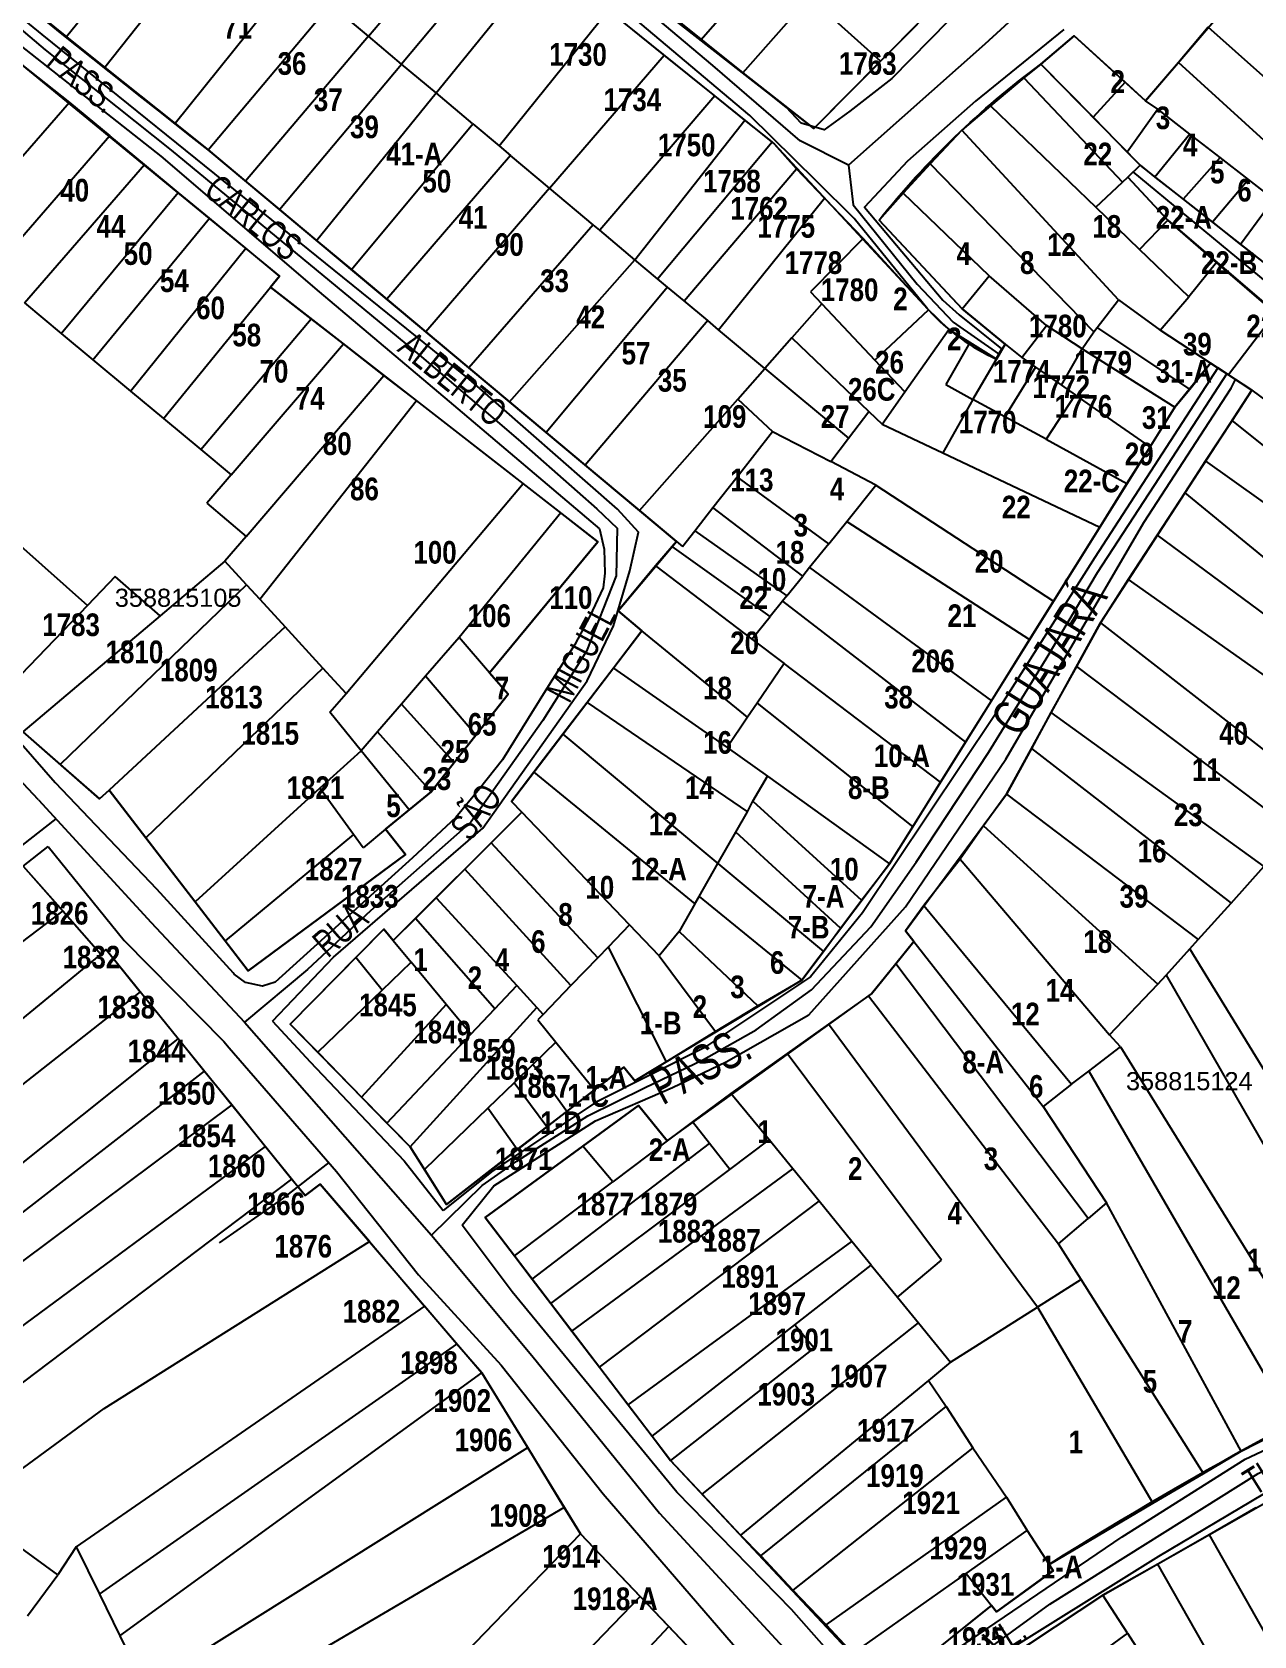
# Model space of a CAD drawing. Extents: x 199665 to 201826, y 4836581 to 4838476.
# Drawn here: x 201165.3 to 201300.3, y 4837194.5 to 4837371.7 of the extents above; entities that cross this region are included whole.
import ezdxf
from ezdxf.enums import TextEntityAlignment as Align

# ---------------------------------------------------------------- set-up
doc = ezdxf.new("R2010")
doc.units = 0
doc.header["$LTSCALE"] = 1.5
doc.header["$MEASUREMENT"] = 0
for name, color, linetype in [('CD-MALHA-LOTES', 40, 'CONTINUOUS'), ('CD_TXT_QUADRA', 7, 'CONTINUOUS'), ('RU-QUADRAS', 6, 'CONTINUOUS'), ('SV-CAMINHO-TRILHA', 20, 'CONTINUOUS'), ('SV-EIXO-RUA-N-PAV', 6, 'CONTINUOUS'), ('SV-EIXO-RUA-PAV', 20, 'CONTINUOUS'), ('SV-RUA-NAO-PAV-S-GUIA-C-GUIA', 7, 'CONTINUOUS'), ('SV-RUA-PAVIM-S-GUIA-C-GUIA', 7, 'CONTINUOUS'), ('SV-TXT-RUA-N-PAV-S-GUIA-C-GUIA', 7, 'CONTINUOUS'), ('Th_NmrPort', 1, 'CONTINUOUS')]:
    doc.layers.add(name, color=color, linetype=linetype)
doc.styles.add('ARIAL', font='ARIAL.TTF')
doc.styles.add('MONOTXT', font='ARIAL.TTF', dxfattribs={"height": 0.2})
doc.styles.get("Standard").update_dxf_attribs({"font": 'swisscbo.ttf'})

msp = doc.modelspace()

# ---------------------------------------------------------------- linework, layer by layer
at = {"layer": 'CD-MALHA-LOTES', "linetype": 'Continuous'}
for p, q in [((201182.28, 4837387.47), (201169.1, 4837371.16)), ((201202.46, 4837371.21), (201214.68, 4837385.61)), ((201186.34, 4837384.24), (201173.34, 4837367.77)), ((201218.31, 4837382.68), (201206.11, 4837368.14)), ((201209.92, 4837364.95), (201221.94, 4837379.76)), ((201239.17, 4837370.8), (201246.76, 4837379.54)), ((201194.24, 4837377.95), (201181.12, 4837361.56)), ((201243.82, 4837367.16), (201251.19, 4837375.54)), ((201259.02, 4837368.47), (201251.19, 4837375.54)), ((201165.13, 4837374.33), (201169.1, 4837371.16)), ((201184.74, 4837358.67), (201198.27, 4837374.73)), ((201202.46, 4837371.21), (201198.27, 4837374.73)), ((201216.89, 4837359.09), (201228.96, 4837374.1)), ((201235.13, 4837369.12), (201228.96, 4837374.1)), ((201235.09, 4837374), (201239.17, 4837370.8)), ((201259.02, 4837368.47), (201263.69, 4837373.18)), ((201295.22, 4837372.2), (201291.92, 4837368.31)), ((201311.13, 4837358.01), (201295.22, 4837372.2)), ((201161.44, 4837370.2), (201169.45, 4837363.89)), ((201169.1, 4837371.16), (201173.34, 4837367.77)), ((201202.46, 4837371.21), (201188.89, 4837355.2)), ((201206.11, 4837368.14), (201202.46, 4837371.21)), ((201239.17, 4837370.8), (201243.82, 4837367.16)), ((201280.42, 4837371.24), (201276.73, 4837368.12)), ((201286.05, 4837366.12), (201280.42, 4837371.24)), ((201222.46, 4837354.42), (201235.13, 4837369.12)), ((201240.73, 4837364.64), (201235.13, 4837369.12)), ((201251.64, 4837361.03), (201259.02, 4837368.47)), ((201173.34, 4837367.77), (201181.12, 4837361.56)), ((201192.63, 4837352.07), (201206.11, 4837368.14)), ((201209.92, 4837364.95), (201206.11, 4837368.14)), ((201243.82, 4837367.16), (201251.64, 4837361.03)), ((201276.73, 4837368.12), (201274.84, 4837366.62)), ((201276.73, 4837368.12), (201282.49, 4837362.26)), ((201291.92, 4837368.31), (201288.29, 4837364.09)), ((201308.39, 4837353.32), (201291.92, 4837368.31)), ((201196.71, 4837348.66), (201209.92, 4837364.95)), ((201214, 4837361.52), (201209.92, 4837364.95)), ((201274.84, 4837366.62), (201271.15, 4837363.54)), ((201274.84, 4837366.62), (201285.75, 4837355.1)), ((201286.05, 4837366.12), (201282.49, 4837362.26)), ((201288.29, 4837364.09), (201286.05, 4837366.12)), ((201169.45, 4837363.89), (201159.17, 4837352.1)), ((201169.45, 4837363.89), (201173.9, 4837360.2)), ((201240.73, 4837364.64), (201228, 4837349.78)), ((201244.04, 4837361.93), (201240.73, 4837364.64)), ((201271.15, 4837363.54), (201267.99, 4837360.82)), ((201271.15, 4837363.54), (201282.8, 4837352.32)), ((201289.66, 4837363.14), (201286.26, 4837358.42)), ((201289.66, 4837363.14), (201288.29, 4837364.09)), ((201293.18, 4837360.4), (201289.66, 4837363.14)), ((201181.12, 4837361.56), (201184.74, 4837358.67)), ((201200.57, 4837345.43), (201214, 4837361.52)), ((201214, 4837361.52), (201216.89, 4837359.09)), ((201231.88, 4837346.51), (201244.04, 4837361.93)), ((201247.03, 4837359.54), (201244.04, 4837361.93)), ((201282.49, 4837362.26), (201286.26, 4837358.42)), ((201173.9, 4837360.2), (201160.64, 4837344.93)), ((201177.72, 4837357.05), (201173.9, 4837360.2)), ((201267.99, 4837360.82), (201264.51, 4837357.1)), ((201285.31, 4837342.1), (201267.99, 4837360.82)), ((201293.18, 4837360.4), (201289.32, 4837355.65)), ((201296.52, 4837357.81), (201293.18, 4837360.4)), ((201184.74, 4837358.67), (201188.89, 4837355.2)), ((201218.15, 4837358.04), (201204.48, 4837342.16)), ((201216.89, 4837359.09), (201218.15, 4837358.04)), ((201222.46, 4837354.42), (201218.15, 4837358.04)), ((201234.38, 4837344.42), (201247.03, 4837359.54)), ((201247.32, 4837359.3), (201247.03, 4837359.54)), ((201249.75, 4837356.55), (201247.32, 4837359.3)), ((201286.26, 4837358.42), (201287.7, 4837356.96)), ((201296.52, 4837357.81), (201292.44, 4837353.2)), ((201299.66, 4837355.37), (201296.52, 4837357.81)), ((201164.46, 4837341.76), (201177.72, 4837357.05)), ((201181.45, 4837353.96), (201177.72, 4837357.05)), ((201237.31, 4837341.99), (201249.75, 4837356.55)), ((201252.82, 4837353.32), (201249.75, 4837356.55)), ((201264.51, 4837357.1), (201261.52, 4837353.87)), ((201282.57, 4837338.54), (201264.51, 4837357.1)), ((201286.33, 4837355.65), (201287.7, 4837356.96)), ((201287.7, 4837356.96), (201289.32, 4837355.65)), ((201188.89, 4837355.2), (201192.63, 4837352.07)), ((201222.46, 4837354.42), (201208.78, 4837338.57)), ((201227.26, 4837350.39), (201222.46, 4837354.42)), ((201282.8, 4837352.32), (201285.75, 4837355.1)), ((201285.75, 4837355.1), (201286.33, 4837355.65)), ((201290.75, 4837350.88), (201286.33, 4837355.65)), ((201289.32, 4837355.65), (201292.44, 4837353.2)), ((201299.66, 4837355.37), (201295.68, 4837350.66)), ((201302.46, 4837353.2), (201299.66, 4837355.37)), ((201168.53, 4837338.37), (201181.45, 4837353.96)), ((201184.91, 4837351.1), (201181.45, 4837353.96)), ((201241.13, 4837338.78), (201252.82, 4837353.32)), ((201257.09, 4837348.87), (201252.82, 4837353.32)), ((201261.52, 4837353.87), (201258.85, 4837350.9)), ((201271.03, 4837344.75), (201261.52, 4837353.87)), ((201292.44, 4837353.2), (201295.68, 4837350.66)), ((201302.46, 4837353.2), (201298.79, 4837348.22)), ((201172.01, 4837335.48), (201184.91, 4837351.1)), ((201188.9, 4837347.79), (201184.91, 4837351.1)), ((201192.63, 4837352.07), (201196.71, 4837348.66)), ((201258.85, 4837350.9), (201268.02, 4837341.08)), ((201287.62, 4837347.67), (201282.8, 4837352.32)), ((201287.62, 4837347.67), (201290.75, 4837350.88)), ((201290.75, 4837350.88), (201296.14, 4837346.23)), ((201227.26, 4837350.39), (201213.53, 4837334.59)), ((201228, 4837349.78), (201227.26, 4837350.39)), ((201231.88, 4837346.51), (201228, 4837349.78)), ((201295.68, 4837350.66), (201298.79, 4837348.22)), ((201176.17, 4837332.01), (201188.9, 4837347.79)), ((201192.64, 4837344.7), (201188.9, 4837347.79)), ((201196.71, 4837348.66), (201200.57, 4837345.43)), ((201257.09, 4837348.87), (201251.28, 4837342.96)), ((201264.21, 4837341.08), (201257.09, 4837348.87)), ((201293.06, 4837342.44), (201287.62, 4837347.67)), ((201298.79, 4837348.22), (201301.95, 4837345.74)), ((201200.57, 4837345.43), (201204.48, 4837342.16)), ((201218.03, 4837330.83), (201231.88, 4837346.51)), ((201234.38, 4837344.42), (201231.88, 4837346.51)), ((201296.14, 4837346.23), (201293.06, 4837342.44)), ((201302.63, 4837340.63), (201296.14, 4837346.23)), ((201191.65, 4837343.49), (201192.64, 4837344.7)), ((201235.48, 4837343.5), (201234.38, 4837344.42)), ((201268.02, 4837341.08), (201271.03, 4837344.75)), ((201277.34, 4837339.27), (201271.03, 4837344.75)), ((201179.81, 4837328.99), (201191.65, 4837343.49)), ((201196.12, 4837340.01), (201191.65, 4837343.49)), ((201204.48, 4837342.16), (201208.78, 4837338.57)), ((201235.48, 4837343.5), (201222.08, 4837327.44)), ((201237.31, 4837341.99), (201235.48, 4837343.5)), ((201239.93, 4837339.8), (201237.31, 4837341.99)), ((201251.28, 4837342.96), (201252.53, 4837341.64)), ((201282.94, 4837339.03), (201285.31, 4837342.1)), ((201285.31, 4837342.1), (201289.92, 4837338.73)), ((201289.92, 4837338.73), (201293.06, 4837342.44)), ((201164.46, 4837341.76), (201168.53, 4837338.37)), ((201252.53, 4837341.64), (201249.21, 4837337.88)), ((201252.53, 4837341.64), (201258.4, 4837335.42)), ((201258.4, 4837335.42), (201264.31, 4837340.97)), ((201264.31, 4837340.97), (201264.21, 4837341.08)), ((201266.57, 4837338.83), (201264.31, 4837340.97)), ((201268.02, 4837341.08), (201272.79, 4837337.18)), ((201302.63, 4837340.63), (201297.44, 4837333.82)), ((201168.53, 4837338.37), (201172.01, 4837335.48)), ((201183.95, 4837325.55), (201196.12, 4837340.01)), ((201199.71, 4837337.22), (201196.12, 4837340.01)), ((201208.78, 4837338.57), (201213.53, 4837334.59)), ((201239.93, 4837339.8), (201226.4, 4837323.84)), ((201241.13, 4837338.78), (201239.93, 4837339.8)), ((201246.25, 4837334.52), (201241.13, 4837338.78)), ((201261.7, 4837331.93), (201266.57, 4837338.83)), ((201268.89, 4837337.38), (201266.57, 4837338.83)), ((201274.61, 4837335.72), (201277.34, 4837339.27)), ((201281.28, 4837336.67), (201277.34, 4837339.27)), ((201281.28, 4837336.67), (201282.57, 4837338.54)), ((201282.57, 4837338.54), (201282.94, 4837339.03)), ((201293.17, 4837332.21), (201282.94, 4837339.03)), ((201295.47, 4837335.11), (201289.92, 4837338.73)), ((201187.3, 4837322.77), (201199.71, 4837337.22)), ((201204.16, 4837333.75), (201199.71, 4837337.22)), ((201249.21, 4837337.88), (201246.25, 4837334.52)), ((201249.21, 4837337.88), (201257.74, 4837329.75)), ((201268.89, 4837337.38), (201266.23, 4837332.73)), ((201271.83, 4837335.55), (201268.89, 4837337.38)), ((201272.79, 4837337.18), (201271.83, 4837335.55)), ((201272.79, 4837337.18), (201274.61, 4837335.72)), ((201279.01, 4837332.65), (201281.28, 4837336.67)), ((201281.28, 4837336.67), (201291.51, 4837330.24)), ((201172.01, 4837335.48), (201176.17, 4837332.01)), ((201261.7, 4837331.93), (201258.4, 4837335.42)), ((201269.21, 4837331.1), (201271.83, 4837335.55)), ((201274.61, 4837335.72), (201276.15, 4837334.65)), ((201293.17, 4837332.21), (201295.47, 4837335.11)), ((201295.47, 4837335.11), (201297.44, 4837333.82)), ((201188.94, 4837315.96), (201204.16, 4837333.75)), ((201207.78, 4837330.96), (201204.16, 4837333.75)), ((201213.53, 4837334.59), (201218.03, 4837330.83)), ((201243.25, 4837331.13), (201246.25, 4837334.52)), ((201246.25, 4837334.52), (201255.49, 4837326.82)), ((201276.15, 4837334.65), (201272.73, 4837329.18)), ((201276.15, 4837334.65), (201279.01, 4837332.65)), ((201297.44, 4837333.82), (201300.03, 4837332.13)), ((201176.17, 4837332.01), (201179.81, 4837328.99)), ((201259.19, 4837328.37), (201261.7, 4837331.93)), ((201266.23, 4837332.73), (201269.21, 4837331.1)), ((201280.53, 4837331.59), (201277.3, 4837326.69)), ((201279.01, 4837332.65), (201280.53, 4837331.59)), ((201288.8, 4837325.84), (201280.53, 4837331.59)), ((201291.51, 4837330.24), (201293.17, 4837332.21)), ((201300.03, 4837332.13), (201297.84, 4837328.78)), ((201300.03, 4837332.13), (201308.4, 4837325.91)), ((201190.44, 4837309.03), (201207.78, 4837330.96)), ((201219.56, 4837321.79), (201207.78, 4837330.96)), ((201218.03, 4837330.83), (201222.08, 4837327.44)), ((201232.38, 4837318.83), (201243.25, 4837331.13)), ((201243.25, 4837331.13), (201247.1, 4837327.56)), ((201255.49, 4837326.82), (201257.74, 4837329.75)), ((201257.74, 4837329.75), (201259.19, 4837328.37)), ((201269.21, 4837331.1), (201265.89, 4837325.2)), ((201272.73, 4837329.18), (201269.21, 4837331.1)), ((201288.8, 4837325.84), (201291.51, 4837330.24)), ((201179.81, 4837328.99), (201183.95, 4837325.55)), ((201259.19, 4837328.37), (201265.89, 4837325.2)), ((201277.3, 4837326.69), (201272.73, 4837329.18)), ((201297.84, 4837328.78), (201294.92, 4837324.29)), ((201320.56, 4837310.51), (201297.84, 4837328.78)), ((201222.08, 4837327.44), (201226.4, 4837323.84)), ((201243.17, 4837322.54), (201247.1, 4837327.56)), ((201247.1, 4837327.56), (201253.53, 4837324.25)), ((201253.53, 4837324.25), (201255.49, 4837326.82)), ((201277.3, 4837326.69), (201286.22, 4837321.82)), ((201183.95, 4837325.55), (201187.3, 4837322.77)), ((201258.5, 4837321.61), (201253.53, 4837324.25)), ((201265.89, 4837325.2), (201283.23, 4837316.98)), ((201286.22, 4837321.82), (201288.8, 4837325.84)), ((201294.92, 4837324.29), (201292.62, 4837320.76)), ((201318.55, 4837307.49), (201294.92, 4837324.29)), ((201187.3, 4837322.77), (201184.59, 4837319.62)), ((201226.4, 4837323.84), (201232.38, 4837318.83)), ((201240.51, 4837319.14), (201243.17, 4837322.54)), ((201253.29, 4837315.14), (201243.17, 4837322.54)), ((201200, 4837298.62), (201219.56, 4837321.79)), ((201223.7, 4837318.56), (201219.56, 4837321.79)), ((201255.28, 4837317.61), (201258.5, 4837321.61)), ((201258.5, 4837321.61), (201278.13, 4837308.81)), ((201283.23, 4837316.98), (201286.22, 4837321.82)), ((201292.62, 4837320.76), (201289.58, 4837316.09)), ((201292.62, 4837320.76), (201315.11, 4837302.31)), ((201184.59, 4837319.62), (201188.94, 4837315.96)), ((201232.38, 4837318.83), (201236.47, 4837315.41)), ((201238.49, 4837316.56), (201240.51, 4837319.14)), ((201250.42, 4837311.58), (201240.51, 4837319.14)), ((201223.7, 4837318.56), (201212.46, 4837304.79)), ((201227.8, 4837315.35), (201223.7, 4837318.56)), ((201253.29, 4837315.14), (201255.28, 4837317.61)), ((201255.28, 4837317.61), (201275.49, 4837304.57)), ((201188.94, 4837315.96), (201186.6, 4837313.22)), ((201215.81, 4837300.9), (201227.8, 4837315.35)), ((201236.47, 4837315.41), (201235.99, 4837314.83)), ((201236.47, 4837315.41), (201237.15, 4837314.84)), ((201237.15, 4837314.84), (201238.49, 4837316.56)), ((201238.49, 4837316.56), (201248.67, 4837309.4)), ((201278.13, 4837308.81), (201283.23, 4837316.98)), ((201289.58, 4837316.09), (201286.37, 4837311.18)), ((201289.58, 4837316.09), (201315.59, 4837296.85)), ((201164.02, 4837314.9), (201171.43, 4837308.32)), ((201235.99, 4837314.83), (201234.18, 4837312.69)), ((201246.83, 4837307.11), (201235.99, 4837314.83)), ((201253.29, 4837315.14), (201251.19, 4837312.53)), ((201186.6, 4837313.22), (201179.46, 4837307.19)), ((201188.99, 4837310.61), (201186.6, 4837313.22)), ((201234.18, 4837312.69), (201230.05, 4837307.72)), ((201234.18, 4837312.69), (201244.82, 4837304.62)), ((201251.19, 4837312.53), (201250.42, 4837311.58)), ((201251.19, 4837312.53), (201271.27, 4837297.81)), ((201188.99, 4837310.61), (201168.42, 4837290.75)), ((201174.47, 4837311.52), (201171.43, 4837308.32)), ((201179.46, 4837307.19), (201174.47, 4837311.52)), ((201188.99, 4837310.61), (201190.44, 4837309.03)), ((201248.67, 4837309.4), (201250.42, 4837311.58)), ((201286.37, 4837311.18), (201283.32, 4837306.41)), ((201286.37, 4837311.18), (201312.42, 4837292.78)), ((201171.43, 4837308.32), (201160.85, 4837297.36)), ((201190.44, 4837309.03), (201193.26, 4837305.96)), ((201248.18, 4837308.79), (201246.83, 4837307.11)), ((201248.67, 4837309.4), (201248.18, 4837308.79)), ((201248.18, 4837308.79), (201268.41, 4837293.23)), ((201275.49, 4837304.57), (201278.13, 4837308.81)), ((201179.46, 4837307.19), (201164.29, 4837294.36)), ((201230.05, 4837307.72), (201232.64, 4837305.54)), ((201244.82, 4837304.62), (201246.83, 4837307.11)), ((201283.32, 4837306.41), (201280.67, 4837301.6)), ((201283.32, 4837306.41), (201308.03, 4837287.15)), ((201193.26, 4837305.96), (201173.82, 4837287.94)), ((201197.43, 4837301.42), (201193.26, 4837305.96)), ((201212.46, 4837304.79), (201208.77, 4837300.52)), ((201215.81, 4837300.9), (201212.46, 4837304.79)), ((201232.64, 4837305.54), (201229.52, 4837301.41)), ((201244.34, 4837295.98), (201232.64, 4837305.54)), ((201244.82, 4837304.62), (201248.38, 4837301.93)), ((201271.27, 4837297.81), (201275.49, 4837304.57)), ((201197.43, 4837301.42), (201177.87, 4837282.67)), ((201200, 4837298.62), (201197.43, 4837301.42)), ((201229.52, 4837301.41), (201226.6, 4837297.61)), ((201229.52, 4837301.41), (201242.06, 4837292.63)), ((201248.38, 4837301.93), (201245.4, 4837297.54)), ((201265.66, 4837288.82), (201248.38, 4837301.93)), ((201280.67, 4837301.6), (201277.84, 4837296.49)), ((201280.67, 4837301.6), (201304.83, 4837283.33)), ((201208.77, 4837300.52), (201206.11, 4837297.44)), ((201214.31, 4837294.01), (201208.77, 4837300.52)), ((201217.87, 4837298.52), (201215.81, 4837300.9)), ((201198.18, 4837296.53), (201200, 4837298.62)), ((201214.31, 4837294.01), (201217.87, 4837298.52)), ((201226.6, 4837297.61), (201223.92, 4837294.11)), ((201226.6, 4837297.61), (201244.31, 4837285.55)), ((201268.41, 4837293.23), (201271.27, 4837297.81)), ((201201.64, 4837292.27), (201198.18, 4837296.53)), ((201206.11, 4837297.44), (201203.47, 4837294.38)), ((201211.92, 4837290.98), (201206.11, 4837297.44)), ((201244.34, 4837295.98), (201242.06, 4837292.63)), ((201245.4, 4837297.54), (201244.34, 4837295.98)), ((201245.4, 4837297.54), (201262.58, 4837283.89)), ((201277.84, 4837296.49), (201275.7, 4837292.52)), ((201277.84, 4837296.49), (201301.35, 4837279.49)), ((201164.29, 4837294.36), (201168.42, 4837290.75)), ((201203.47, 4837294.38), (201201.64, 4837292.27)), ((201209.37, 4837287.75), (201203.47, 4837294.38)), ((201211.92, 4837290.98), (201214.31, 4837294.01)), ((201223.92, 4837294.11), (201220.72, 4837289.91)), ((201223.92, 4837294.11), (201241.06, 4837279.84)), ((201197.1, 4837288.15), (201201.64, 4837292.27)), ((201206.94, 4837285.75), (201201.64, 4837292.27)), ((201242.06, 4837292.63), (201246.55, 4837289.48)), ((201265.66, 4837288.82), (201268.41, 4837293.23)), ((201275.7, 4837292.52), (201272.95, 4837287.48)), ((201275.7, 4837292.52), (201297.74, 4837275.46)), ((201168.42, 4837290.75), (201172.76, 4837286.96)), ((201209.37, 4837287.75), (201211.92, 4837290.98)), ((201220.72, 4837289.91), (201218.25, 4837286.68)), ((201220.72, 4837289.91), (201238.51, 4837275.36)), ((201244.93, 4837286.71), (201246.55, 4837289.48)), ((201246.55, 4837289.48), (201260, 4837279.77)), ((201262.58, 4837283.89), (201265.66, 4837288.82)), ((201172.76, 4837286.96), (201173.82, 4837287.94)), ((201173.82, 4837287.94), (201177.87, 4837282.67)), ((201197.1, 4837288.15), (201183.3, 4837275.6)), ((201200.8, 4837283.03), (201197.1, 4837288.15)), ((201206.94, 4837285.75), (201209.37, 4837287.75)), ((201272.95, 4837287.48), (201270.39, 4837283.99)), ((201272.95, 4837287.48), (201294.11, 4837271.44)), ((201204.33, 4837283.6), (201206.94, 4837285.75)), ((201219.4, 4837285.48), (201216.01, 4837282.1)), ((201218.25, 4837286.68), (201219.4, 4837285.48)), ((201231.28, 4837273.05), (201219.4, 4837285.48)), ((201243.02, 4837283.28), (201244.31, 4837285.55)), ((201244.31, 4837285.55), (201244.93, 4837286.71)), ((201244.93, 4837286.71), (201256.92, 4837275.77)), ((201204.33, 4837283.6), (201201.86, 4837281.57)), ((201206.55, 4837280.83), (201204.33, 4837283.6)), ((201260, 4837279.77), (201262.58, 4837283.89)), ((201270.39, 4837283.99), (201267.8, 4837280.3)), ((201270.39, 4837283.99), (201289.63, 4837266.5)), ((201177.87, 4837282.67), (201183.3, 4837275.6)), ((201200.8, 4837283.03), (201186.63, 4837271.27)), ((201201.86, 4837281.57), (201200.8, 4837283.03)), ((201216.01, 4837282.1), (201213.11, 4837279.21)), ((201227.79, 4837269.42), (201216.01, 4837282.1)), ((201241.06, 4837279.84), (201243.02, 4837283.28)), ((201254.6, 4837272.67), (201243.02, 4837283.28)), ((201189.17, 4837267.97), (201206.55, 4837280.83)), ((201238.97, 4837276.17), (201241.06, 4837279.84)), ((201241.06, 4837279.84), (201252.73, 4837270.11)), ((201267.8, 4837280.3), (201263.8, 4837275.18)), ((201267.8, 4837280.3), (201284.31, 4837260.91)), ((201164.3, 4837279.53), (201168.68, 4837274.58)), ((201213.11, 4837279.21), (201209.93, 4837276.04)), ((201224.82, 4837266.35), (201213.11, 4837279.21)), ((201256.92, 4837275.77), (201260, 4837279.77)), ((201297.74, 4837275.46), (201301.35, 4837279.49)), ((201168.68, 4837274.58), (201159.2, 4837267.39)), ((201168.68, 4837274.58), (201172.88, 4837269.82)), ((201183.3, 4837275.6), (201186.63, 4837271.27)), ((201209.93, 4837276.04), (201207.64, 4837273.76)), ((201209.93, 4837276.04), (201218.83, 4837266.35)), ((201238.51, 4837275.36), (201236.77, 4837272.3)), ((201238.51, 4837275.36), (201238.97, 4837276.17)), ((201238.97, 4837276.17), (201250.33, 4837266.94)), ((201254.6, 4837272.67), (201256.92, 4837275.77)), ((201263.8, 4837275.18), (201261.76, 4837272.39)), ((201263.8, 4837275.18), (201280.11, 4837255.45)), ((201294.11, 4837271.44), (201297.74, 4837275.46)), ((201207.64, 4837273.76), (201205.19, 4837271.32)), ((201216.4, 4837263.77), (201207.64, 4837273.76)), ((201231.28, 4837273.05), (201228.92, 4837270.6)), ((201234.56, 4837269.62), (201231.28, 4837273.05)), ((201186.63, 4837271.27), (201189.17, 4837267.97)), ((201204.16, 4837272.57), (201201.06, 4837269.43)), ((201205.19, 4837271.32), (201204.16, 4837272.57)), ((201205.19, 4837271.32), (201207.18, 4837268.91)), ((201236.77, 4837272.3), (201234.56, 4837269.62)), ((201236.77, 4837272.3), (201245.48, 4837264.1)), ((201252.73, 4837270.11), (201254.6, 4837272.67)), ((201262.68, 4837271.21), (201260.69, 4837268.74)), ((201261.76, 4837272.39), (201262.68, 4837271.21)), ((201262.68, 4837271.21), (201276.99, 4837252.97)), ((201293.17, 4837270.4), (201294.11, 4837271.44)), ((201172.88, 4837269.82), (201159.2, 4837258.55)), ((201172.88, 4837269.82), (201173.47, 4837270.31)), ((201173.47, 4837270.31), (201177.25, 4837265.63)), ((201201.06, 4837269.43), (201193.8, 4837262.07)), ((201203.98, 4837265.83), (201201.06, 4837269.43)), ((201227.79, 4837269.42), (201224.82, 4837266.35)), ((201228.92, 4837270.6), (201227.79, 4837269.42)), ((201228.92, 4837270.6), (201235.34, 4837257.93)), ((201234.56, 4837269.62), (201240.8, 4837261.25)), ((201250.33, 4837266.94), (201252.73, 4837270.11)), ((201290.57, 4837267.5), (201293.17, 4837270.4)), ((201320.41, 4837225.97), (201293.17, 4837270.4)), ((201203.98, 4837265.83), (201207.18, 4837268.91)), ((201211.04, 4837264.25), (201207.18, 4837268.91)), ((201260.69, 4837268.74), (201258.01, 4837265.43)), ((201281.96, 4837240.62), (201260.69, 4837268.74)), ((201289.63, 4837266.5), (201290.57, 4837267.5)), ((201290.57, 4837267.5), (201315.78, 4837223.56)), ((201196.85, 4837258.97), (201203.98, 4837265.83)), ((201216.4, 4837263.77), (201218.83, 4837266.35)), ((201218.83, 4837266.35), (201221.06, 4837263.92)), ((201224.82, 4837266.35), (201221.75, 4837263.16)), ((201245.48, 4837264.1), (201250.33, 4837266.94)), ((201284.31, 4837260.91), (201289.63, 4837266.5)), ((201177.25, 4837265.63), (201160.38, 4837252.4)), ((201181.43, 4837260.47), (201177.25, 4837265.63)), ((201211.04, 4837264.25), (201201.67, 4837254.03)), ((201207.06, 4837248.52), (201221.06, 4837263.92)), ((201213.76, 4837260.97), (201211.04, 4837264.25)), ((201221.06, 4837263.92), (201221.75, 4837263.16)), ((201240.8, 4837261.25), (201245.48, 4837264.1)), ((201257.7, 4837265.19), (201253.26, 4837262.06)), ((201258.01, 4837265.43), (201257.7, 4837265.19)), ((201257.7, 4837265.19), (201278.67, 4837237.8)), ((201213.76, 4837260.97), (201216.4, 4837263.77)), ((201221.75, 4837263.16), (201221.15, 4837262.54)), ((201221.15, 4837262.54), (201223.16, 4837260.07)), ((201163.75, 4837246.37), (201181.43, 4837260.47)), ((201184.31, 4837256.9), (201181.43, 4837260.47)), ((201193.8, 4837262.07), (201196.85, 4837258.97)), ((201204.5, 4837251.14), (201213.76, 4837260.97)), ((201235.34, 4837257.93), (201240.8, 4837261.25)), ((201253.26, 4837262.06), (201248.72, 4837258.85)), ((201276.35, 4837230.82), (201253.26, 4837262.06)), ((201285.52, 4837259.58), (201284.31, 4837260.91)), ((201196.85, 4837258.97), (201201.67, 4837254.03)), ((201223.16, 4837260.07), (201220.63, 4837257.62)), ((201223.16, 4837260.07), (201227.43, 4837254.82)), ((201248.72, 4837258.85), (201242.5, 4837254.42)), ((201265.77, 4837236), (201248.72, 4837258.85)), ((201282.02, 4837256.88), (201285.52, 4837259.58)), ((201285.52, 4837259.58), (201309.7, 4837220.46)), ((201184.31, 4837256.9), (201159.2, 4837237.39)), ((201187.35, 4837253.15), (201184.31, 4837256.9)), ((201220.63, 4837257.62), (201218.56, 4837255.61)), ((201224.35, 4837252.43), (201220.63, 4837257.62)), ((201227.43, 4837254.82), (201230.67, 4837257.33)), ((201230.67, 4837257.33), (201231.89, 4837255.83)), ((201231.89, 4837255.83), (201235.34, 4837257.93)), ((201280.11, 4837255.45), (201282.02, 4837256.88)), ((201282.02, 4837256.88), (201304.62, 4837217.85)), ((201218.56, 4837255.61), (201215.65, 4837252.8)), ((201222.16, 4837250.74), (201218.56, 4837255.61)), ((201280.11, 4837255.45), (201276.99, 4837252.97)), ((201201.67, 4837254.03), (201204.5, 4837251.14)), ((201224.35, 4837252.43), (201227.43, 4837254.82)), ((201242.5, 4837254.42), (201238.25, 4837251.28)), ((201246.71, 4837249.29), (201242.5, 4837254.42)), ((201187.35, 4837253.15), (201159.2, 4837232.16)), ((201191.06, 4837248.56), (201187.35, 4837253.15)), ((201215.65, 4837252.8), (201208.64, 4837246.01)), ((201218.9, 4837248.22), (201215.65, 4837252.8)), ((201222.16, 4837250.74), (201224.35, 4837252.43)), ((201232.27, 4837253.11), (201226.13, 4837248.61)), ((201235.46, 4837249.19), (201232.27, 4837253.11)), ((201276.99, 4837252.97), (201283.99, 4837242.35)), ((201204.5, 4837251.14), (201207.06, 4837248.52)), ((201218.9, 4837248.22), (201222.16, 4837250.74)), ((201238.25, 4837251.28), (201235.46, 4837249.19)), ((201240.13, 4837248.89), (201238.25, 4837251.28)), ((201191.06, 4837248.56), (201159.2, 4837225.04)), ((201193.96, 4837244.97), (201191.06, 4837248.56)), ((201207.06, 4837248.52), (201208.64, 4837246.01)), ((201211.07, 4837242.17), (201218.9, 4837248.22)), ((201226.13, 4837248.61), (201215.34, 4837240.72)), ((201220.54, 4837233.89), (201240.13, 4837248.89)), ((201229.45, 4837244.67), (201226.13, 4837248.61)), ((201235.46, 4837249.19), (201229.45, 4837244.67)), ((201242.38, 4837246.04), (201240.13, 4837248.89)), ((201242.38, 4837246.04), (201246.71, 4837249.29)), ((201249.32, 4837246.1), (201246.71, 4837249.29)), ((201193.96, 4837244.97), (201159.34, 4837218.77)), ((201195.48, 4837243.14), (201193.96, 4837244.97)), ((201197.12, 4837244.42), (201195.48, 4837243.14)), ((201202.57, 4837238.08), (201197.12, 4837244.42)), ((201208.64, 4837246.01), (201211.07, 4837242.17)), ((201218.57, 4837236.49), (201229.45, 4837244.67)), ((201222.61, 4837231.21), (201242.38, 4837246.04)), ((201224.93, 4837228.16), (201249.32, 4837246.1)), ((201252.23, 4837242.52), (201249.32, 4837246.1)), ((201227.96, 4837224.19), (201252.23, 4837242.52)), ((201255.86, 4837238.08), (201252.23, 4837242.52)), ((201283.99, 4837242.35), (201281.96, 4837240.62)), ((201298.86, 4837214.91), (201283.99, 4837242.35)), ((201215.34, 4837240.72), (201218.57, 4837236.49)), ((201278.67, 4837237.8), (201281.96, 4837240.62)), ((201173.27, 4837219.63), (201202.57, 4837238.08)), ((201202.57, 4837238.08), (201208.63, 4837230.93)), ((201231.14, 4837220.02), (201255.86, 4837238.08)), ((201257.99, 4837235.47), (201255.86, 4837238.08)), ((201281.17, 4837233.86), (201278.67, 4837237.8)), ((201218.57, 4837236.49), (201220.54, 4837233.89)), ((201260.9, 4837231.91), (201265.77, 4837236)), ((201220.54, 4837233.89), (201222.61, 4837231.21)), ((201249.54, 4837228.87), (201257.99, 4837235.47)), ((201257.99, 4837235.47), (201260.9, 4837231.91)), ((201281.17, 4837233.86), (201276.35, 4837230.82)), ((201294.69, 4837212.45), (201281.17, 4837233.86)), ((201208.63, 4837230.93), (201170.18, 4837204.33)), ((201212.21, 4837226.71), (201208.63, 4837230.93)), ((201222.61, 4837231.21), (201224.93, 4837228.16)), ((201260.9, 4837231.91), (201263.2, 4837229.1)), ((201266.76, 4837224.74), (201276.35, 4837230.82)), ((201276.35, 4837230.82), (201289.08, 4837209.15)), ((201233.78, 4837216.56), (201249.54, 4837228.87)), ((201239.33, 4837210.14), (201263.2, 4837229.1)), ((201249.54, 4837228.87), (201251.68, 4837226.31)), ((201263.2, 4837229.1), (201266.76, 4837224.74)), ((201172.74, 4837199.11), (201212.21, 4837226.71)), ((201214.98, 4837223.55), (201212.21, 4837226.71)), ((201224.93, 4837228.16), (201227.96, 4837224.19)), ((201251.68, 4837226.31), (201235.83, 4837213.88)), ((201174.99, 4837194.51), (201214.98, 4837223.55)), ((201220.05, 4837215.32), (201214.98, 4837223.55)), ((201227.96, 4837224.19), (201231.14, 4837220.02)), ((201266.76, 4837224.74), (201264.3, 4837222.72)), ((201264.3, 4837222.72), (201243.54, 4837205.64)), ((201264.3, 4837222.72), (201266.26, 4837219.84)), ((201159.2, 4837209.32), (201173.27, 4837219.63)), ((201231.14, 4837220.02), (201233.78, 4837216.56)), ((201245.79, 4837203.34), (201266.26, 4837219.84)), ((201266.26, 4837219.84), (201269.23, 4837215.28)), ((201298.86, 4837214.91), (201304.62, 4837217.85)), ((201233.78, 4837216.56), (201235.83, 4837213.88)), ((201177.8, 4837188.86), (201220.05, 4837215.32)), ((201224.09, 4837208.69), (201220.05, 4837215.32)), ((201269.23, 4837215.28), (201249.32, 4837199.54)), ((201269.23, 4837215.28), (201272.93, 4837209.81)), ((201294.69, 4837212.45), (201298.86, 4837214.91)), ((201235.83, 4837213.88), (201239.33, 4837210.14)), ((201289.08, 4837209.15), (201294.69, 4837212.45)), ((201239.33, 4837210.14), (201243.54, 4837205.64)), ((201253.01, 4837195.72), (201272.93, 4837209.81)), ((201272.93, 4837209.81), (201275.23, 4837206.15)), ((201277.63, 4837202.4), (201289.08, 4837209.15)), ((201168.14, 4837201.25), (201159.22, 4837207.72)), ((201224.09, 4837208.69), (201180.61, 4837183.22)), ((201225.86, 4837205.78), (201224.09, 4837208.69)), ((201300.49, 4837208.63), (201295.3, 4837205.67)), ((201191.13, 4837169.86), (201225.86, 4837205.78)), ((201232.47, 4837198.85), (201225.86, 4837205.78)), ((201243.54, 4837205.64), (201245.79, 4837203.34)), ((201268.47, 4837201.39), (201275.23, 4837206.15)), ((201275.23, 4837206.15), (201277.63, 4837202.4)), ((201295.3, 4837205.67), (201289.63, 4837202.44)), ((201295.3, 4837205.67), (201307.5, 4837184.13)), ((201170.18, 4837204.33), (201168.14, 4837201.25)), ((201170.18, 4837204.33), (201172.74, 4837199.11)), ((201245.79, 4837203.34), (201249.32, 4837199.54)), ((201278.08, 4837201.71), (201277.63, 4837202.4)), ((201289.63, 4837202.44), (201283.59, 4837199)), ((201299.34, 4837185.43), (201289.63, 4837202.44)), ((201164.78, 4837196.72), (201168.14, 4837201.25)), ((201255.94, 4837192.56), (201268.47, 4837201.39)), ((201268.47, 4837201.39), (201271.28, 4837197.85)), ((201271.82, 4837197.17), (201278.08, 4837201.71)), ((201172.74, 4837199.11), (201174.99, 4837194.51)), ((201232.47, 4837198.85), (201216.64, 4837182.47)), ((201235.63, 4837195.52), (201232.47, 4837198.85)), ((201249.32, 4837199.54), (201253.01, 4837195.72)), ((201283.59, 4837199), (201262.44, 4837185)), ((201286.29, 4837194.8), (201283.59, 4837199)), ((201259.58, 4837188.5), (201271.28, 4837197.85)), ((201271.28, 4837197.85), (201271.82, 4837197.17)), ((201219.86, 4837178.79), (201235.63, 4837195.52)), ((201239.23, 4837191.71), (201235.63, 4837195.52)), ((201253.01, 4837195.72), (201255.94, 4837192.56)), ((201286.29, 4837194.8), (201266.06, 4837180.07)), ((201286.29, 4837194.8), (201289.36, 4837190.02)), ((201174.99, 4837194.51), (201177.8, 4837188.86))]:
    msp.add_line(p, q, dxfattribs=at)
at = {"layer": 'RU-QUADRAS', "color": 6, "linetype": 'Continuous'}
msp.add_lwpolyline([(201155.57, 4837442.4), (201165.19, 4837452.85), (201164.34, 4837453.55), (201193.68, 4837488.33, -0.010558), (201248, 4837554.94, -0.008236), (201350.8, 4837469.1), (201338.17, 4837453.31), (201341.59, 4837450.73), (201336.73, 4837445.41), (201331.93, 4837449.16), (201317.82, 4837430.27), (201319.73, 4837428.34), (201307.1, 4837415.78), (201306.51, 4837416.35), (201251.64, 4837361.03), (201230.71, 4837377.42), (201231.56, 4837378.34), (201175.6, 4837427.21), (201174.33, 4837425.71)], format="xyb", close=True, dxfattribs=at)
for points in [[(201425.04, 4837419.21, -0.017946), (201474.03, 4837371.04), (201439.77, 4837333.01), (201441.35, 4837331.6), (201431.95, 4837321.02), (201430.84, 4837322.09), (201412.54, 4837300.58), (201414.52, 4837298.66), (201386.94, 4837267.99), (201344.16, 4837302.25), (201348.53, 4837306.98), (201326.94, 4837324.02), (201326.25, 4837323.34), (201313.23, 4837334.4), (201314.54, 4837335.87), (201287.7, 4837356.96), (201276.73, 4837368.12), (201280.42, 4837371.24), (201288.29, 4837364.09), (201299.62, 4837377.34)], [(201175.22, 4837417.4), (201247.32, 4837359.3), (201264.31, 4837340.97, 0.100617), (201271.83, 4837335.55), (201272.79, 4837337.18), (201268.02, 4837341.08), (201258.85, 4837350.9, -0.065311), (201276.73, 4837368.12), (201287.7, 4837356.96), (201286.33, 4837355.65), (201290.75, 4837350.88), (201326.85, 4837319.97)], [(201329.35, 4837230.49, 0.030052), (201277.63, 4837202.4), (201278.09, 4837201.7), (201271.82, 4837197.17), (201271.28, 4837197.85), (201259.58, 4837188.5), (201235.83, 4837213.88), (201215.34, 4837240.72), (201232.27, 4837253.11), (201235.46, 4837249.19), (201258.01, 4837265.43), (201262.68, 4837271.21), (201261.76, 4837272.39), (201272.95, 4837287.48), (201283.32, 4837306.41), (201300.03, 4837332.13), (201295.47, 4837335.11), (201291.51, 4837330.24), (201260, 4837279.77), (201250.33, 4837266.94), (201231.89, 4837255.83), (201230.67, 4837257.33), (201211.07, 4837242.17), (201207.06, 4837248.52), (201193.8, 4837262.07), (201204.16, 4837272.57), (201205.19, 4837271.32), (201219.4, 4837285.48), (201218.25, 4837286.68), (201232.64, 4837305.54), (201230.05, 4837307.72), (201236.47, 4837315.41), (201184.74, 4837358.67, -0.009861), (201127.41, 4837405.46)]]:
    msp.add_lwpolyline(points, format="xyb", dxfattribs=at)
for points in [[(201087.06, 4837360.96), (201090.56, 4837365.42), (201092.44, 4837363.7), (201123.03, 4837401.77), (201192.64, 4837344.7), (201191.65, 4837343.49), (201227.8, 4837315.35), (201215.81, 4837300.9), (201217.87, 4837298.52), (201209.37, 4837287.75), (201204.33, 4837283.6), (201206.55, 4837280.83), (201189.17, 4837267.97), (201173.82, 4837287.94), (201172.76, 4837286.96), (201159.15, 4837298.88), (201150.59, 4837307.74), (201151.6, 4837309.21), (201141.02, 4837316.26), (201131.17, 4837324.62), (201131.77, 4837325.39), (201123.83, 4837332.54), (201117.74, 4837337.46), (201116.87, 4837336.42)], [(201262.44, 4837185), (201283.59, 4837199), (201322.15, 4837220.96), (201324.58, 4837216.72), (201331.17, 4837219.83), (201340.35, 4837204.15), (201337.06, 4837201.52), (201341.38, 4837196.63), (201337.35, 4837193.12), (201340.36, 4837190.71), (201338.59, 4837186.37), (201331.21, 4837178.55), (201323.05, 4837172.5), (201311.47, 4837165.95), (201287.83, 4837150.48)]]:
    msp.add_lwpolyline(points, close=True, dxfattribs=at)
msp.add_lwpolyline([(201164.3, 4837279.53), (201172.88, 4837269.82), (201173.47, 4837270.31), (201195.48, 4837243.14), (201197.12, 4837244.42), (201214.98, 4837223.55), (201225.86, 4837205.78), (201246.53, 4837184.08)], dxfattribs=at)
at = {"layer": 'SV-CAMINHO-TRILHA'}
msp.add_lwpolyline([(201198.07, 4837246.8), (201192.93, 4837242.78), (201185.96, 4837237.92)], dxfattribs=at)
at = {"layer": 'SV-EIXO-RUA-N-PAV'}
for points in [[(201464.64, 4837593.93), (201453.07, 4837582.18), (201426.82, 4837548.28), (201422.88, 4837542.8), (201413.45, 4837530.56), (201388.88, 4837498.18), (201367.39, 4837472.28), (201350.37, 4837449.06), (201325.25, 4837422.82), (201312.41, 4837408.31), (201300.13, 4837396.03), (201283.94, 4837382.63), (201270.54, 4837370.35), (201255.47, 4837356.95)], [(201255.47, 4837356.95), (201250.15, 4837359.64), (201240.48, 4837367.97), (201224.49, 4837381.51), (201204.39, 4837399.66), (201183.18, 4837416.68), (201165.87, 4837430.36), (201159.2, 4837435.74)], [(201159.2, 4837376.11), (201166.73, 4837369.7), (201180.65, 4837358.62), (201192.87, 4837348.54), (201208.07, 4837336.03), (201219.01, 4837326.66), (201227.67, 4837318.99), (201229.94, 4837316.86), (201229.8, 4837311.6), (201226.54, 4837303.29), (201221.71, 4837295.62), (201213.75, 4837284.4), (201202.67, 4837274.59), (201195.71, 4837268.13), (201188.75, 4837262.31)], [(201255.47, 4837356.95), (201256.01, 4837352.59), (201263.07, 4837343.82), (201267.03, 4837339.64), (201272.05, 4837336.11)], [(201359.64, 4837287.12), (201347.38, 4837297.9), (201345.76, 4837296.87), (201341.33, 4837302.63), (201343.99, 4837306.09), (201328.85, 4837319.95), (201326.35, 4837322.11), (201312.54, 4837333.55), (201311.51, 4837335.91), (201286.93, 4837356.22)], [(201209.43, 4837238.75), (201215.03, 4837244.27), (201218.86, 4837246.96), (201226.68, 4837251.94), (201232.93, 4837255.06), (201239.46, 4837258.19), (201245.29, 4837261.45), (201251.4, 4837265.86), (201257.93, 4837272.82), (201262.97, 4837279.99), (201270.93, 4837292.07), (201277.32, 4837302.44), (201283, 4837311.96), (201289.82, 4837322.47), (201297.27, 4837333.93)], [(201166.02, 4837286.87), (201159.2, 4837294.06)], [(201159.14, 4837277.87), (201167.96, 4837284.75)], [(201257.54, 4837183.32), (201277.73, 4837198), (201300.74, 4837212.45), (201318.4, 4837221.15), (201326.61, 4837224.28), (201334.48, 4837223.03), (201337.25, 4837222.28), (201342.91, 4837218.29), (201345.6, 4837208.35), (201344.88, 4837201.05), (201341.27, 4837188.41), (201338.91, 4837184.27), (201332.77, 4837178.79), (201326.86, 4837174.46), (201319.53, 4837169.81), (201312.13, 4837165.95), (201296.05, 4837155.38), (201284.54, 4837147.82)]]:
    msp.add_lwpolyline(points, dxfattribs=at)
at = {"layer": 'SV-EIXO-RUA-PAV'}
msp.add_lwpolyline([(201166.02, 4837286.87), (201178.46, 4837273.32), (201188.75, 4837262.31), (201209.43, 4837238.75), (201220.49, 4837225.48), (201234.59, 4837208.06), (201247.86, 4837193.69), (201257.54, 4837183.32), (201276.62, 4837157.88), (201284.54, 4837147.82), (201286.85, 4837144.88), (201299.02, 4837127.19), (201311.87, 4837109.91), (201325.42, 4837089.17), (201330.01, 4837082.19), (201342.57, 4837064.56), (201355.01, 4837044.93), (201365.7, 4837029.33), (201377.44, 4837009.8), (201384.87, 4836998.89), (201398.14, 4836980.92), (201402.66, 4836971.88), (201405.18, 4836965.75), (201407.12, 4836955.22)], dxfattribs=at)
at = {"layer": 'SV-RUA-NAO-PAV-S-GUIA-C-GUIA'}
for points in [[(201277, 4837383.6), (201260.28, 4837366.56), (201255.62, 4837362.93), (201252.79, 4837360.88), (201250.25, 4837361.62), (201248.63, 4837363.34), (201230.9, 4837377.59)], [(201279.27, 4837371.97), (201269.49, 4837364.03), (201261.99, 4837357.4), (201257.24, 4837352.32), (201265.9, 4837342.05), (201267.69, 4837340.43), (201272.37, 4837336.67), (201271.76, 4837335.59), (201268.89, 4837337.38), (201266.57, 4837338.83), (201264.21, 4837341.08), (201256.09, 4837351.09), (201251.95, 4837355.2), (201244.57, 4837362.45), (201224.78, 4837379.18)], [(201191.84, 4837262.42), (201198.6, 4837269.47), (201215.08, 4837283.71), (201226.63, 4837300.02), (201229.53, 4837306.07), (201231.32, 4837312.14), (201232.29, 4837316.42), (201229.98, 4837318.96), (201213.59, 4837333.31), (201191.77, 4837350.93), (201166.43, 4837371.41), (201159.2, 4837377.31)], [(201159.2, 4837373.95), (201179.54, 4837357.97), (201197, 4837342.99), (201211.37, 4837330.86), (201227.96, 4837316.78), (201228.48, 4837314.55), (201228.58, 4837311.91), (201228.38, 4837310.26), (201226.92, 4837307.14), (201225.26, 4837304.02), (201222.54, 4837299.73), (201220.08, 4837295.84), (201217.28, 4837291.29), (201214.71, 4837288.08), (201212.12, 4837284.89), (201207.32, 4837280.44), (201192.16, 4837266.73), (201190.75, 4837266.27), (201188.89, 4837266.67), (201187.61, 4837267.6), (201187.5, 4837267.73)], [(201302.56, 4837340.68), (201296.14, 4837346.23), (201290.75, 4837350.88), (201286.33, 4837355.65), (201287.7, 4837356.96), (201289.32, 4837355.65), (201292.44, 4837353.2), (201295.68, 4837350.66), (201298.79, 4837348.22), (201301.95, 4837345.74)], [(201212.79, 4837239.88), (201216.31, 4837244.23), (201227.52, 4837251.4), (201236.03, 4837255.07), (201241.97, 4837257.93), (201251.1, 4837263.09), (201261.79, 4837275.02), (201272.85, 4837291.34), (201288.11, 4837317.49), (201297.74, 4837332.34), (201298.24, 4837333.3), (201296.29, 4837334.57), (201282.7, 4837313.63), (201271.62, 4837296.16), (201257.03, 4837274.39), (201251.27, 4837267.29), (201239.45, 4837259.42), (201227.6, 4837253.45), (201216.18, 4837245.88), (201210.72, 4837241.51)], [(201159.2, 4837297.5), (201164.11, 4837293.08), (201167.86, 4837288.79)], [(201159.2, 4837276), (201164.3, 4837279.53), (201167.07, 4837281.71)], [(201268.01, 4837193.4), (201285.7, 4837205.43), (201299.29, 4837214.02), (201317.72, 4837222.69)], [(201270.73, 4837191.41), (201289.77, 4837203.32), (201301.27, 4837210.14), (201315.5, 4837217.97), (201321.85, 4837221.28), (201327.51, 4837221.94), (201334.9, 4837221.03), (201338.72, 4837219.13), (201341.49, 4837214.39), (201343.14, 4837211.32), (201343.79, 4837204.41), (201344.19, 4837201.71), (201341.43, 4837191.61)]]:
    msp.add_lwpolyline(points, dxfattribs=at)
at = {"layer": 'SV-RUA-PAVIM-S-GUIA-C-GUIA'}
for points in [[(201167.86, 4837288.79), (201179.04, 4837277.02), (201187.5, 4837267.73)], [(201167.07, 4837281.71), (201175.46, 4837271.31), (201186.48, 4837260.15), (201187.07, 4837259.47), (201198.94, 4837245.8), (201207.97, 4837234.4), (201217.1, 4837224.4), (201228.37, 4837210.18), (201251.55, 4837183.36), (201270.38, 4837159.35)], [(201191.84, 4837262.42), (201196.02, 4837257.92), (201206.4, 4837246.97), (201210.72, 4837241.51)], [(201258.61, 4837186.75), (201249.17, 4837197.43), (201236.53, 4837210.36), (201218.32, 4837232.51), (201212.79, 4837239.88)]]:
    msp.add_lwpolyline(points, dxfattribs=at)

# ---------------------------------------------------------------- texts
at = {"layer": 'CD_TXT_QUADRA', "color": 7, "linetype": 'Continuous', "style": 'MONOTXT'}
for s, p in [('358815105', (201174.44, 4837308.18)), ('358815124', (201286.13, 4837254.78))]:
    msp.add_text(s, height=2, dxfattribs=at).set_placement(p)
at = {"layer": 'SV-TXT-RUA-N-PAV-S-GUIA-C-GUIA', "style": 'ARIAL', "width": 0.7}
for s, height, rotation, p in [('PASS.                 CARLOS                   ALBERTO', 3, 321, (201166.64, 4837367.99)), ('GUAJARÁ', 4, 58, (201274.41, 4837293.64)), ('MIGUEL', 3, 62, (201224.64, 4837297.39)), ('SÃO', 3, 54, (201213.72, 4837282.16)), ('RUA', 3, 41, (201197.97, 4837269.31)), ('PASS.', 4, 28, (201234.94, 4837253.08)), ('VL.                                    TUPÃ', 3, 32, (201271.72, 4837192.03))]:
    msp.add_text(s, height=height, rotation=rotation, dxfattribs=at).set_placement(p)
at = {"layer": 'Th_NmrPort', "color": 1}
for s, p in [('71', (201186.42, 4837372.2)), ('1730', (201222.42, 4837369.2)), ('36', (201192.42, 4837368.2)), ('1763', (201254.42, 4837368.2)), ('2', (201284.42, 4837366.2)), ('37', (201196.42, 4837364.2)), ('1734', (201228.42, 4837364.2)), ('3', (201289.42, 4837362.2)), ('39', (201200.42, 4837361.2)), ('1750', (201234.42, 4837359.2)), ('4', (201292.42, 4837359.2)), ('41-A', (201204.42, 4837358.2)), ('22', (201281.42, 4837358.2)), ('50', (201208.42, 4837355.2)), ('1758', (201239.42, 4837355.2)), ('5', (201295.42, 4837356.2)), ('40', (201168.42, 4837354.2)), ('6', (201298.42, 4837354.2)), ('1762', (201242.42, 4837352.2)), ('22-A', (201289.42, 4837351.2)), ('44', (201172.42, 4837350.2)), ('41', (201212.42, 4837351.2)), ('1775', (201245.42, 4837350.2)), ('18', (201282.42, 4837350.2)), ('90', (201216.42, 4837348.2)), ('12', (201277.42, 4837348.2)), ('50', (201175.42, 4837347.2)), ('1778', (201248.42, 4837346.2)), ('4', (201267.42, 4837347.2)), ('8', (201274.42, 4837346.2)), ('22-B', (201294.42, 4837346.2)), ('54', (201179.42, 4837344.2)), ('33', (201221.42, 4837344.2)), ('1780', (201252.42, 4837343.2)), ('60', (201183.42, 4837341.2)), ('2', (201260.42, 4837342.2)), ('42', (201225.42, 4837340.2)), ('1780', (201275.42, 4837339.2)), ('22-C', (201299.42, 4837339.2)), ('58', (201187.42, 4837338.2)), ('2', (201266.37, 4837337.78)), ('39', (201292.42, 4837337.2)), ('57', (201230.42, 4837336.2)), ('70', (201190.42, 4837334.2)), ('26', (201258.42, 4837335.2)), ('1774', (201271.42, 4837334.2)), ('1779', (201280.42, 4837335.2)), ('31-A', (201289.42, 4837334.2)), ('35', (201234.42, 4837333.2)), ('26C', (201255.42, 4837332.2)), ('1772', (201275.8, 4837332.49)), ('74', (201194.42, 4837331.2)), ('1776', (201278.24, 4837330.33)), ('109', (201239.42, 4837329.2)), ('27', (201252.42, 4837329.2)), ('1770', (201267.67, 4837328.59)), ('31', (201287.88, 4837329.09)), ('80', (201197.42, 4837326.2)), ('29', (201286, 4837325.06)), ('86', (201200.42, 4837321.2)), ('113', (201242.42, 4837322.2)), ('4', (201253.42, 4837321.2)), ('22-C', (201279.26, 4837322.08)), ('22', (201272.42, 4837319.2)), ('3', (201249.42, 4837317.2)), ('100', (201207.42, 4837314.2)), ('18', (201247.42, 4837314.2)), ('20', (201269.42, 4837313.2)), ('10', (201245.42, 4837311.2)), ('110', (201222.42, 4837309.2)), ('22', (201243.42, 4837309.2)), ('106', (201213.42, 4837307.2)), ('21', (201266.42, 4837307.2)), ('1783', (201166.42, 4837306.2)), ('20', (201242.42, 4837304.2)), ('1810', (201173.42, 4837303.2)), ('206', (201262.42, 4837302.2)), ('1809', (201179.42, 4837301.2)), ('1813', (201184.42, 4837298.2)), ('7', (201216.42, 4837299.2)), ('18', (201239.42, 4837299.2)), ('38', (201259.42, 4837298.2)), ('65', (201213.42, 4837295.2)), ('1815', (201188.42, 4837294.2)), ('16', (201239.42, 4837293.2)), ('40', (201296.42, 4837294.2)), ('25', (201210.42, 4837292.2)), ('10-A', (201258.28, 4837291.72)), ('23', (201208.42, 4837289.2)), ('11', (201293.42, 4837290.2)), ('1821', (201193.42, 4837288.2)), ('14', (201237.42, 4837288.2)), ('8-B', (201255.42, 4837288.2)), ('5', (201204.42, 4837286.2)), ('12', (201233.42, 4837284.2)), ('23', (201291.42, 4837285.2)), ('16', (201287.42, 4837281.2)), ('1827', (201195.42, 4837279.2)), ('12-A', (201231.42, 4837279.2)), ('10', (201253.42, 4837279.2)), ('10', (201226.42, 4837277.2)), ('1833', (201199.42, 4837276.2)), ('7-A', (201250.42, 4837276.2)), ('39', (201285.42, 4837276.2)), ('1826', (201165.16, 4837274.33)), ('8', (201223.42, 4837274.2)), ('7-B', (201248.77, 4837272.79)), ('6', (201220.42, 4837271.2)), ('18', (201281.42, 4837271.2)), ('1832', (201168.67, 4837269.48)), ('1', (201207.42, 4837269.2)), ('4', (201216.42, 4837269.2)), ('6', (201246.81, 4837268.89)), ('2', (201213.42, 4837267.2)), ('3', (201242.42, 4837266.2)), ('14', (201277.25, 4837265.8)), ('1838', (201172.52, 4837263.96)), ('1845', (201201.42, 4837264.2)), ('2', (201238.27, 4837264)), ('12', (201273.42, 4837263.2)), ('1849', (201207.42, 4837261.2)), ('1-B', (201232.42, 4837262.2)), ('1844', (201175.86, 4837259.12)), ('1859', (201212.34, 4837259.19)), ('8-A', (201268.05, 4837257.89)), ('1863', (201215.42, 4837257.2)), ('1-A', (201226.42, 4837256.2)), ('1850', (201179.2, 4837254.44)), ('1867', (201218.42, 4837255.2)), ('1-C', (201224.42, 4837254.2)), ('6', (201275.42, 4837255.2)), ('1-D', (201221.42, 4837251.2)), ('1854', (201181.38, 4837249.75)), ('1', (201245.42, 4837250.2)), ('1871', (201216.42, 4837247.2)), ('2-A', (201233.42, 4837248.2)), ('3', (201270.42, 4837247.2)), ('1860', (201184.72, 4837246.41)), ('2', (201255.42, 4837246.12)), ('1866', (201189.07, 4837242.23)), ('1877', (201225.42, 4837242.2)), ('1879', (201232.42, 4837242.2)), ('4', (201266.42, 4837241.2)), ('1883', (201234.42, 4837239.2)), ('1887', (201239.42, 4837238.2)), ('1876', (201192.07, 4837237.55)), ('11', (201299.51, 4837236.04)), ('1891', (201241.42, 4837234.2)), ('12', (201295.62, 4837232.96)), ('1897', (201244.42, 4837231.2)), ('1882', (201199.6, 4837230.36)), ('1901', (201247.42, 4837227.2)), ('7', (201291.87, 4837228.13)), ('1898', (201205.95, 4837224.68)), ('1907', (201253.42, 4837223.2)), ('5', (201287.98, 4837222.63)), ('1902', (201209.63, 4837220.5)), ('1903', (201245.42, 4837221.2)), ('1917', (201256.42, 4837217.2)), ('1906', (201211.97, 4837216.15)), ('1', (201279.8, 4837215.93)), ('1919', (201257.42, 4837212.2)), ('1908', (201215.81, 4837207.8)), ('1921', (201261.42, 4837209.2)), ('1929', (201264.42, 4837204.2)), ('1914', (201221.66, 4837203.28)), ('1-A', (201276.72, 4837202.12)), ('1931', (201267.42, 4837200.2)), ('1918-A', (201225.01, 4837198.6)), ('1935', (201266.42, 4837194.2))]:
    msp.add_text(s, height=2.5, dxfattribs=at).set_placement(p, align=Align.MIDDLE_LEFT)

doc.saveas('drawing.dxf')
